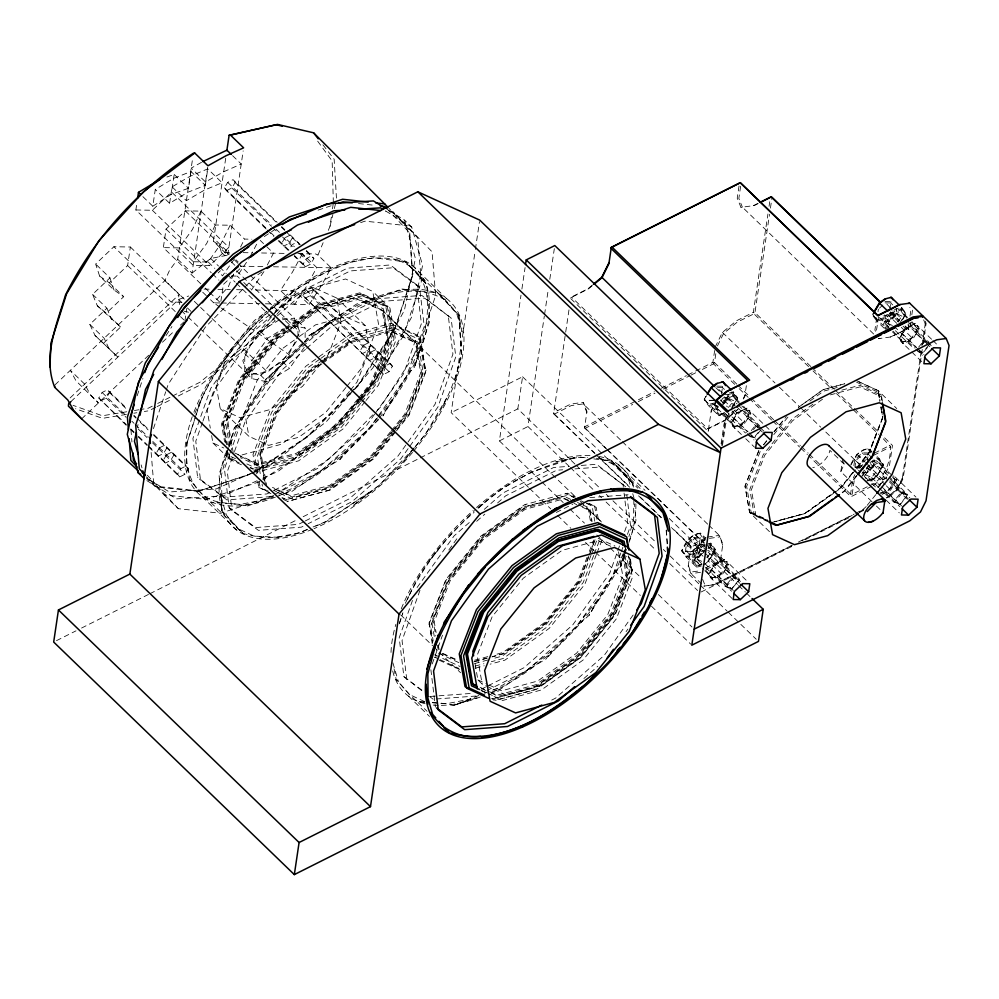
<?xml version="1.0" encoding="UTF-8"?>
<svg xmlns="http://www.w3.org/2000/svg" width="999" height="999" viewBox="0 0 999 999"><rect width="100%" height="100%" fill="white"/><g stroke="black" fill="none" stroke-linecap="round" stroke-linejoin="round"><path stroke-width="0.75" stroke-dasharray="5 3.75" d="M304.245 347.39L289.498 368.419L267.445 381.88L251.873 378.633L244.718 371.703L244.755 353.658L260.364 331.381L279.832 319.518M251.873 378.633L251.91 360.577L267.532 338.311L283.092 328.808M297.964 336.226L297.989 321.178L282.417 317.932L289.585 324.85L305.157 328.097L305.132 341.633M195.667 416.308L186.925 443.144L186.613 463.474L189.86 479.97L203.247 495.279L242.944 533.354C264.111 539.785 287.35 538.761 307.517 529.445M187.2 441.321C184.815 460.651 187.537 481.993 203.247 495.279C216.134 505.382 232.28 501.81 246.778 506.318L273.139 496.216M633.94 499.425L633.391 520.104L628.908 536.55M705.394 539.86L691.046 547.077L690.446 545.579L671.49 527.26M328.296 230.369L330.02 226.261L331.481 216.071M332.517 208.779L333.142 204.42M99.65 276.161L109.378 282.854L127.622 265.547L130.37 247.015L113.898 246.728L95.642 264.036L99.65 276.161L113.973 289.997L123.701 296.703L106.306 313.199L97.328 305.794L92.582 294.368L109.965 277.884L95.642 264.036M166.908 177.023L174.176 174.438L171.566 192.033L228.871 247.39L209.64 265.634L193.169 265.334L135.864 209.965L136.95 202.635M142.882 196.628L152.797 206.219L155.282 189.46L173.451 178.446L190.984 171.516L205.307 185.364L187.762 192.295L169.605 203.297L155.282 189.46M169.605 203.297L172.053 186.838L190.147 176.236L207.755 168.893L222.078 182.742L204.47 190.085L186.376 200.674L172.053 186.838M200.799 283.816L163.337 247.615L166.071 229.083L185.302 210.851L200.949 211.126L215.272 224.975L230.182 225.237L244.505 239.086L251.823 239.211M54.895 384.965L164.91 280.619L169.73 269.917L177.697 259.24L192.72 157.83M152.797 206.219L171.054 194.493L188.499 188.274L190.984 171.516M184.927 320.916L186.751 308.566M177.697 259.24L192.02 273.089L207.692 167.295M205.307 185.364L207.755 168.893M192.02 273.089L210.702 258.479L227.722 255.145L213.399 241.308L226.149 155.257M220.854 301.436L223.376 284.453L242.595 266.221M227.722 255.145L243.169 150.899M528.409 487.275L451.173 412.649L475.149 250.911M475.374 249.375L479.495 221.641M540.809 480.931L499.388 440.896L520.991 295.18M521.903 289.048L525.087 267.57M574.9 464.023L517.819 408.866L522.577 376.773L451.173 412.649M569.255 466.458L527.947 426.548L544.318 316.109M544.555 314.573L548.189 290.035M549.787 279.295L554.333 248.626M594.967 453.696L553.596 413.723L569.305 307.729M605.731 448.364L584.54 427.884L586.975 411.501L583.254 402.335L570.729 404.071L553.771 412.587L553.596 413.723M687.811 374.937L712.886 362.337L714.922 348.626M739.035 186.001L737.225 198.202L740.958 207.355L742.382 207.155L874 334.353M685.364 551.623L686.425 544.455L693.855 537.412L700.224 537.524L699.075 545.229L692.407 551.548L685.364 551.623L692.407 551.548L698.426 557.355L703.034 553.446M736.812 384.14L714.497 362.587L715.858 353.446M740.646 186.239L738.835 198.439L742.382 207.155M592.469 284.99L587.812 288.861L570.854 297.377L570.679 298.514L708.191 431.406L711.338 410.202L714.572 403.658M715.521 403.409L715.147 405.981L718.006 406.031M693.855 537.412L700.336 544.517L706.043 544.63L700.024 538.811L694.317 538.711L687.649 545.029L686.7 551.448L692.719 557.255L694.055 557.08L694.904 551.398L700.799 545.816L704.582 545.891M721.503 393.956L722.639 386.251L716.283 386.138M721.091 443.793L724.05 423.801L729.582 412.624L730.843 413.574L735.289 409.89M721.54 405.894L727.422 400.312L728.471 393.344L728.271 394.63L724.487 394.568M721.665 445.404L726.673 411.663M722.464 445.579L725.661 424.051L730.843 413.574M732.08 598.476L710.252 577.385L711.438 569.368L719.767 561.463L726.897 561.6L747.639 581.63M741.408 434.54L732.679 426.098L733.865 418.082L742.195 410.189L749.325 410.314L770.054 430.357M715.147 347.103L722.402 332.43L736.388 320.829L753.346 312.312L767.931 213.998M769.068 206.318L769.742 201.711M810.863 366.571L754.957 312.562L769.53 214.248M770.441 208.104L772.04 197.352M705.394 568.081L720.441 560.514L722.876 544.13L719.33 535.414L709.29 525.711M743.468 399.026L744.779 396.366L746.59 384.178M710.252 577.385L717.382 577.509L725.711 569.617L726.897 561.6M732.679 426.098L739.809 426.236L748.139 418.331L749.325 410.314M871.977 501.723L840.833 471.64L842.706 459.078M853.87 465.634L854.719 459.902L862.149 452.859L868.518 452.972L867.369 460.676M867.244 486.763L852.184 494.33L850.574 494.08L852.834 478.846L854.907 474.65M876.722 317.744L874.912 329.932L876.435 333.678M878.009 311.75L878.383 309.19M852.184 494.33L854.445 479.083L855.756 476.436M876.523 330.182L878.783 314.935M879.432 317.545L883.453 321.416L884.789 321.241L885.626 315.572L887.599 313.711M889.797 309.39L890.946 301.686L884.577 301.573L891.058 308.691M867.407 472.614L861.026 472.702L867.407 472.614L873.301 467.033L874.337 460.064L874.15 461.351L869.093 461.263M885.626 315.572L884.402 314.997L883.453 321.416L889.834 321.341L895.728 315.746L896.765 308.791L896.565 310.077L891.52 309.977M921.715 361.588L900.973 341.546L902.159 333.529L910.489 325.624L917.631 325.761L931.817 339.473M883.341 438.836L890.621 446.803C890.371 462.699 884.565 479.845 868.606 486.076M879.894 338.461L878.458 338.661L891.22 336.9L908.178 328.384L908.865 323.776M910.002 316.084L910.913 309.927L909.852 307.317M905.119 326.336L909.552 330.232L910.688 322.515M911.837 314.81L912.524 310.177M879.982 492.844L885.688 492.957L894.005 485.052L895.204 477.035L892.344 476.985M900.973 341.546L908.116 341.67L916.433 333.778L917.631 325.761M887.037 497.852L897.027 489.572L902.209 479.095L921.315 350.312M922.052 345.304L925.411 322.64M922.252 349.475L903.108 478.646L897.577 489.822L886.925 498.663M923.163 343.319L926.135 323.326L923.863 317.744M584.54 427.884L584.715 426.735L654.382 391.745M734.727 384.365L713.486 363.836L714.497 362.587M708.191 431.406L708.603 428.658L725.561 420.142L738.049 409.203L724.725 420.242L707.767 428.771L571.69 297.265L570.829 297.552M808.603 366.621L753.945 313.811L754.957 312.562M724.45 389.473L722.452 387.537L722.639 386.251M700.024 538.811L700.224 537.524M892.756 304.907L890.746 302.972L890.946 301.686M872.339 458.129L868.318 454.258L868.518 452.972M856.48 468.731L869.142 453.047L882.666 418.094L881.83 411.126L882.841 416.958L869.142 452.347L856.742 467.719M225.712 442.982L222.902 423.389L239.635 380.132L274.613 336.763L284.615 329.583M264.173 480.544L260.065 453.521L276.049 412.237L309.39 370.916L319.505 363.648M359.315 399.612L372.652 383.092L388.636 341.795L383.504 308.853L357.58 296.865L318.057 307.555L290.597 327.285M355.007 389.061L358.266 385.751L395.017 328.946L412.737 275.412L409.565 230.257L388.973 208.316M396.441 430.856L409.066 415.197L425.799 371.94L420.417 337.525L418.593 335.714L391.408 323.276L350.1 334.478L317.133 358.142M414.822 447.402C437.325 420.492 454.807 388.661 461.501 353.996L458.853 315.347L437.849 292.969L405.769 261.963C355.969 246.403 307.405 279.208 270.567 309.253L295.979 289.385L324.488 273.039L349.525 262.487L373.763 257.742L405.769 261.963L426.76 284.34L429.695 321.166L414.485 367.12L408.541 373.102L391.221 400.836L382.942 415.896L408.541 373.102L420.704 345.866L414.485 367.12C426.373 332.53 443.868 273.464 394.642 259.216M432.242 643.793L429.17 622.702L445.904 579.457L480.881 536.088L524.65 504.645L567.432 493.256L575.574 497.027M491.608 698.388L495.829 700.349L536.575 689.335L580.357 657.879L615.334 614.522L632.067 571.266L630.294 557.592M705.818 396.278L704.183 399.675L708.628 405.794L718.943 415.759L719.967 415.584L715.784 409.84L714.497 409.64L704.183 399.675L706.555 395.704M706.63 544.28L710.826 543.144L715.284 549.263C712.012 557.479 706.33 566.383 696.515 567.045L692.07 560.926L704.969 539.298L700.524 533.179C690.759 533.841 685.002 542.732 681.755 550.961L686.213 557.08L696.515 567.045L697.539 566.858L693.356 561.113L692.07 560.926L681.755 550.961L688.885 539.023L694.904 534.702L700.524 533.179L705.681 538.161M711.338 410.202L711.163 411.338L715.309 402.959M731.181 423.139L736.85 412.812L747.052 408.104L750.823 413.274L744.779 423.376L734.939 428.321L731.181 423.139L737.225 413.037L747.052 408.104M708.753 574.425L714.422 564.085L724.625 559.378L728.396 564.56L722.352 574.662L712.512 579.595L708.753 574.425L714.797 564.323L724.625 559.378M740.621 404.732L736.313 400.574L736.5 399.438L732.729 394.255L722.889 399.2L730.406 406.581M728.396 564.56L726.785 564.31L713.885 551.86L714.073 550.711L710.301 545.541L707.841 546.778M732.367 407.604L737.712 397.989L733.254 391.87L727.647 393.381M744.779 396.366L744.954 395.229L742.881 399.425M720.441 560.514L720.616 559.378L708.353 547.527M705.744 567.582L725.187 586.363L731.368 589.198L739.322 580.107L739.46 579.195L711.388 552.06L707.679 550.362M899.487 338.586L905.156 328.246L915.359 323.539L919.117 328.721L913.086 338.823L903.246 343.756L899.487 338.586L905.519 328.484L915.359 323.539M906.767 318.094L901.036 309.702L891.195 314.635L885.164 324.737L888.173 328.883M888.635 473.526L882.192 467.295L882.367 466.158L878.608 460.976L868.768 465.921L862.736 476.024M902.896 319.318L906.006 313.424L901.56 307.305L895.953 308.828L889.922 313.162L890.771 314.086L884.09 325.287L886.588 328.721M871.103 480.881L876.76 476.81L883.578 464.71L879.132 458.591L872.951 452.609M902.209 479.095L902.384 477.959L896.865 489.123L886.2 497.964M879.445 488.236L893.481 501.81L900.349 504.545L907.766 494.63L889.41 476.898M727.422 400.312L724.5 396.853M895.728 315.746L891.807 311.326M873.301 467.033L870.379 463.573M137.375 427.547L138.024 424.5M330.02 226.261L332.904 214.448M334.353 208.529L336.163 201.149M455.082 379.083L461.788 352.172M164.91 280.619L179.233 294.468L178.334 298.501L179.745 304.495M624.013 554.482L620.754 566.445L614.81 572.427L597.489 600.162L589.21 615.209L575.948 626.848L551.248 651.223L524.625 672.027L498.401 690.596L491.083 693.019M624.425 552.984L625.649 548.501M228.833 446.615L234.216 428.196L257.492 394.48L279.021 367.794L303.733 343.419M624.075 555.107L620.754 566.445L624.562 554.957M137.15 395.779L142.907 378.421M186.925 443.144L194.53 420.167M195.005 418.731C205.869 376.186 236.226 341.958 267.208 312.312M413.024 273.589L395.117 327.66L358.004 385.04L351.548 391.583M399.363 623.801L402.697 613.748M408.391 596.528L407.442 599.4C421.79 564.797 447.639 536.076 474.537 510.589M625.037 553.521L626.46 549.213M629.308 540.596L635.963 520.491L634.502 503.958M153.459 428.633L165.734 391.745M166.221 390.272L168.182 384.365L205.307 327.185L255.781 276.061L262.15 271.84M196.166 414.847L202.135 397.19M399.438 623.001L402.922 612.699M202.435 422.565L195.779 441.221L200.487 480.082L226.885 499.887L269.767 496.703L272.515 495.329M202.947 421.128L213.699 390.984L250.699 339.323L276.236 316.883M229.545 454.545L224.425 468.906L229.133 507.767L232.005 510.539L258.404 530.344L301.286 527.16L306.78 524.4M230.057 453.109L242.345 418.668L279.345 367.008L328.097 324.163L378.946 298.614L421.815 295.429L451.086 318.007L455.794 356.868L437.874 407.105L408.991 447.427M232.417 457.317L227.297 471.665L232.005 510.539M234.465 451.573L245.217 421.441L282.218 369.767L305.432 349.363M412.487 600.461L399.188 637.774L403.896 676.648L423.551 692.02M419.967 590.309L402.048 640.546L406.755 679.407M432.23 663.923L442.47 635.214M619.492 545.941L609.765 573.214L572.764 624.875L524 667.719L486.913 686.363M624.612 531.58L627.684 522.976L624.063 493.069M620.816 553.009L612.624 575.973L575.624 627.634L526.873 670.491L487.025 690.509M621.328 551.573L622.864 547.277M627.472 534.353L630.544 525.736L626.56 492.857M227.472 450.911L219.006 474.15L221.94 510.976L242.944 533.354L237.625 528.496L226.398 515.109L220.991 496.703L221.94 510.976L221.578 474.537L227.997 449.45L240.172 422.215L257.492 394.48L265.759 379.42L302.61 344.48M222.627 425.212L239.635 381.218L275.212 337.125L285.102 330.007M259.777 455.344L276.049 413.324L309.99 371.266L321.228 363.199M388.923 339.972L372.652 381.993L361.026 396.416M426.086 370.117L409.066 414.11L373.489 458.204L328.971 490.184L287.537 501.386L282.105 498.876M428.896 624.537L445.904 580.544L481.481 536.451L525.986 504.47M588.461 556.68L578.933 581.306L544.992 623.376L502.534 653.858L492.295 656.63M589.023 555.232L595.192 539.298L589.398 555.357M588.848 556.78L578.933 582.405L545.579 623.726L503.871 653.683L491.933 656.917M590.996 555.344L580.956 581.293L545.978 624.662L502.21 656.106L492.02 658.865M591.558 553.896L597.689 538.036M593.681 555.456L583.254 582.417L547.677 626.523L503.159 658.503L491.321 661.7M594.23 554.033L600.262 538.436M632.342 569.442L615.334 613.423L579.757 657.529L535.239 689.51L493.806 700.711M758.728 450.799L745.029 486.188L749.587 512.412L770.079 521.89M760.164 451.486L746.64 486.438L751.148 512.312L754.27 515.322L767.744 521.578M587.1 557.192L577.647 581.518L544.33 622.727L502.722 652.584L493.793 655.007M589.31 551.46L593.756 540.009M596.44 554.37L584.79 584.365L549.25 628.321L504.882 660.164L490.122 664.16M596.99 552.947L601.985 540.097L601.46 537.112M758.853 450.586L745.029 486.188L749.675 512.524L772.589 534.665M882.841 416.958L869.018 452.559L856.63 467.882M265.422 303.783L309.178 304.57L321.054 286.214L331.144 267.807L317.969 255.07L323.127 242.72M233.679 274.051L228.334 286.788L213.736 302.859L209.328 298.601M442.919 406.331L446.578 398.126L425.586 434.053L415.022 446.903M840.833 471.64L844.18 464.148L843.443 461.613M194.842 413.511C212.275 371.153 241.483 333.966 276.661 304.807M405.357 603.309C421.491 568.818 444.917 537.012 474.088 512.35M623.326 553.359L614.81 572.427L589.21 615.209M623.938 551.997L625.761 547.914M200.949 211.126L192.42 229.545L178.971 247.889L163.337 247.615M215.272 224.975L206.731 243.394L193.294 261.738L178.971 247.889M200.237 328.696L248.464 374.75L267.545 372.115L288.861 354.445L299.912 332.093L294.243 318.144L239.073 264.398M717.444 345.941L723.663 333.379L736.987 322.327L753.945 313.811M857.666 469.068L859.739 464.872L866.408 459.353M859.702 468.469L863.311 463.911M230.182 225.237L221.004 243.644L208.204 262L193.294 261.738M240.572 246.978L244.505 239.086M250.287 256.431L257.779 241.97M267.332 265.01L273.464 253.184L264.648 244.668M126.224 425.299L98.814 397.977L102.11 392.47L107.467 389.772L127.298 408.941M266.134 229.021L226.461 190.684L224.4 187.862L227.697 182.355L233.054 179.658L277.123 222.253M100.874 400.811L106.231 398.114L109.528 392.595L107.467 389.772M226.461 190.684L231.818 187.999L235.115 182.48L233.054 179.658M284.99 237.725L281.693 243.232L283.753 246.054L289.111 243.369L292.407 237.849L290.347 235.027L284.99 237.725L294.355 246.765M179.658 476.935L177.597 474.113L180.894 468.593L186.251 465.909L188.312 468.731L185.015 474.25L179.658 476.935L148.252 446.59M305.244 266.82L303.184 263.998L306.481 258.479L311.838 255.794L313.898 258.616L310.602 264.136L305.244 266.82L294.23 256.169M302.884 295.454L306.181 289.935L311.538 287.25L390.322 363.386L392.382 366.208L389.086 371.715L383.728 374.413L302.884 295.454L383.728 374.413M304.945 298.276L310.302 295.592L313.599 290.072L311.538 287.25M381.668 371.591L384.965 366.071L390.322 363.386M716.87 405.669L714.497 409.64L718.943 415.759L725.224 414.16M715.784 409.84L718.019 406.106M720.991 401.136L722.477 398.638L728.121 394.58L733.391 393.156L737.562 398.901M724.437 412.974L720.616 414.473L716.857 409.303L718.368 406.78M722.389 402.984L723.963 400.349L732.891 395.866L732.729 394.255M731.967 407.018L736.5 399.438M730.581 409.915L737.712 397.989L731.518 392.008M681.905 550.049L686.076 555.781L691.333 554.358L696.99 550.299L703.683 539.098L699.5 533.366M693.356 561.113L700.049 549.925L705.694 545.854M702.022 564.248L698.189 565.759L694.43 560.576L700.474 550.474L706.618 547.39M706.643 549.075L701.535 551.635L696.041 560.826L703.758 569.68M714.073 550.711L708.029 560.814L722.352 574.662M890.159 312.737L882.804 325.087L887.249 331.206M899.512 323.713L904.794 314.872M902.047 320.055L906.006 313.424L899.824 307.442M850.948 464.248C854.37 456.718 859.889 449.225 868.818 448.626L871.915 451.61M850.848 465.072L857.179 454.47L863.211 450.137L868.818 448.626L871.49 452.297M861.962 473.713L863.536 471.066M861.662 476.56L868.343 465.359L874 461.301L879.27 459.877L883.441 465.621M866.058 478.621L864.347 476.261L869.842 467.07L878.77 462.587L878.608 460.976M866.495 481.193L876.335 476.261L882.367 466.158M878.571 487.337L883.091 479.757L886.787 477.909M882.055 494.418L890.658 490.097L896.69 479.995L893.68 475.861M166.071 335.539L171.915 326.511M304.57 342.145L308.741 335.814L356.581 304.046L383.903 295.716L401.923 288.998L437.849 292.969L445.467 300.05L458.853 315.347L462.087 331.843L456.693 313.436L437.849 292.969M278.684 493.956L291.171 488.873L339.96 459.503L344.98 451.898L378.521 419.767M484.565 693.269L497.452 688.199L546.228 658.828L551.248 651.223M231.318 275.999L237.175 276.099L249.6 257.742M263.923 271.591L251.498 289.947L293.706 290.697L296.004 291.833L309.178 304.57M234.478 258.729L222.527 275.836L219.231 272.652M244.718 371.703L260.289 374.95L282.342 361.501L297.952 339.223M374.613 414.21L366.496 425.549L317.744 468.394L271.029 491.87M375.512 412.949L403.496 373.888L421.416 323.651L416.708 284.777L390.297 264.972L347.427 268.157L296.591 293.706L274.538 313.087M408.091 448.688L400.874 458.766L352.123 501.623L308.154 523.713M417.095 587.537L454.108 535.876L471.516 520.566M448.838 549.987L456.955 538.648M633.154 614.997L604.283 655.319L555.519 698.164L548.651 701.623M626.086 631.63L627.896 629.108M413.973 448.027L379.358 485.127L352.734 505.931L379.358 485.127L404.058 460.751L414.11 448.052M360.052 397.614L338.723 424.051L296.266 454.545M358.366 400.799L339.31 424.413L297.602 454.37L256.755 465.234L240.372 457.667M359.141 401.236L339.71 425.337L295.941 456.78L255.195 467.807L246.753 463.898M360.115 400.037L374.687 381.968L391.421 338.711L385.851 306.668L359.141 294.293L318.394 305.319L285.864 328.683M360.639 403.359L341.408 427.197L296.89 459.178L255.457 470.379L250.025 467.869M361.601 402.16L376.985 383.092L393.993 339.111L388.336 306.506L361.163 293.931L359.141 294.293M377.51 417.819L369.68 427.522L339.96 459.503M378.496 416.608L391.221 400.836M390.447 431.805L371.391 455.419L329.682 485.377L290.859 495.879L272.465 487.375M391.408 430.619L404.745 414.098L420.729 372.802L415.397 342.22L383.316 311.213L357.842 299.45L319.018 309.952L292.482 329.008M392.495 433.241L373.089 457.267L330.644 487.762L291.134 498.451L273.389 490.247M393.456 432.03L407.03 415.209L423.301 373.189L417.882 342.07L391.958 330.095L389.922 330.457L415.397 342.22M395.467 432.055L374.088 458.553L330.307 490.01L287.537 501.386M404.058 460.751L413.848 448.613M597.489 600.162L575.948 626.848L546.228 658.828M763.498 444.88L768.268 438.973M773.988 431.88L786.388 416.521M773.8 434.59L788.398 416.496M852.934 472.44L840.534 487.812L836.837 490.472M855.506 469.93L840.908 488.036L834.602 492.557M856.755 475.337L844.093 491.033L840.309 493.756M856.967 475.761L844.467 491.258L840.733 493.943M320.779 363.761L302.535 386.313L270.192 409.528L240.072 417.694L220.242 408.628L216.034 384.752L228.571 352.46L254.495 320.417L266.933 311.488M321.74 362.575L328.459 354.27L340.996 321.978L336.788 298.102L316.958 289.036L286.838 297.202L268.182 310.602M345.966 387.437L325.799 412.387L281.418 444.23L240.11 455.432L234.678 452.947M346.928 386.251L361.338 368.431L378.521 324.163L372.752 291.421L345.567 278.983L304.258 290.185L275.1 311.114M349.425 391.446L331.193 413.998L298.838 437.212L268.719 445.379L248.888 436.313L220.242 408.628M350.387 390.259L357.105 381.955L369.642 349.662L365.434 325.786L336.788 298.102M357.654 399.163L338.049 423.401L296.466 453.259L257.73 463.761L237.912 454.695M358.641 397.952L371.378 382.192L387.5 340.684L382.08 310.002L356.593 298.339L317.869 308.841L288.873 329.645M361.251 400.087L340.11 426.223L295.741 458.066L254.433 469.28L250.362 467.407M362.212 398.901L375.661 382.267L392.844 337.999L387.075 305.257L372.752 291.421M365.072 401.673L342.982 428.996L298.614 460.839L257.305 472.04L253.222 470.179M366.034 400.487L378.534 385.04L395.716 340.771L389.947 308.029L388.336 306.506M391.808 431.73L371.628 456.68L327.26 488.523L285.951 499.725L281.868 497.864M392.769 430.544L407.18 412.724L424.363 368.456L418.593 335.714M394.006 429.957L372.44 456.618L330.831 486.476L292.108 496.978L272.277 487.912M394.98 428.746L405.756 415.409L421.878 373.913L416.458 343.219L390.984 331.556L352.247 342.07L323.251 362.874M723.126 403.509L727.622 397.952L733.815 400.786L737.05 403.908M728.421 407.455L733.815 400.786M751.211 430.644L755.706 425.087L761.887 427.909M753.446 429.657L756.181 426.273L755.706 425.087L736.263 406.293M758.291 432.355L753.795 437.912L748.85 435.651M751.635 435.826L754.47 437.824L761.75 428.821M763.623 444.692L767.432 439.972M774.1 431.73L784.577 418.768M701.423 563.411L697.115 559.24L704.307 550.337M889.997 325.487L887.836 323.401L895.928 313.386L902.122 316.221L904.282 318.306M706.892 557.617L711.388 552.06M897.626 321.778L902.122 316.221M918.605 347.19L924 340.522L930.194 343.356L922.102 353.359L918.393 351.66M697.115 559.24L703.296 562.062L731.368 589.198L739.46 579.195L733.278 576.361L725.187 586.363L726.473 586.563L733.753 577.559L733.278 576.361L706.281 550.274M921.752 345.092L924.487 341.72L924 340.522L907.804 324.875M917.781 349.188L922.764 353.271L930.057 344.268M852.821 472.589L840.434 487.899L836.737 490.546M878.371 487.2L865.409 474.675L873.501 464.672L879.694 467.507L888.336 475.849M865.409 474.675L871.603 477.51L879.694 467.507M866.208 506.518L859.664 512.699M867.169 505.344L875.736 494.73M884.552 490.034L899.674 504.632L907.766 494.63L901.573 491.795L893.481 501.81L894.767 501.998L902.06 492.994L887.537 478.234M223.114 361.263L233.679 348.426M429.37 560.589L439.935 547.752M275.799 315.597L252.572 342.932L201.199 384.453L177.772 396.228M276.81 314.41L296.004 291.833M293.706 290.697L250.737 341.208L199.937 382.242L172.69 395.929M352.722 391.171L326.273 421.74L271.129 464.348L216.021 488.998L169.318 491.958L145.954 477.559M353.746 389.997L373.064 367.657L404.37 310.364L415.422 258.554L404.545 220.13L387.674 209.728M218.169 272.914L220.354 270.704M350.474 392.682L307.442 436.338L252.447 472.852M350.649 393.481L308.216 436.538L252.51 473.526L197.827 491.408L155.557 486.75L146.453 478.396M360.676 398.826L315.584 444.505L260.764 480.881M361.75 397.739L366.046 393.394L403.171 336.201L421.328 281.618L417.732 237.949L392.957 211.863L385.414 211.051M372.852 414.847L329.907 458.354L277.635 493.031M377.147 410.502L380.369 407.23L417.495 350.05L435.651 295.454L432.055 251.798L392.957 211.863M234.216 428.196L240.172 422.215M135.864 209.965L152.347 210.265L171.566 192.033M95.005 335.427L117.87 357.08L95.005 335.427L89.823 324.413L106.905 308.216L92.582 294.368M103.546 343.244L120.629 327.035L106.306 313.199M70.13 397.939L179.233 294.468M70.879 401.648L178.646 299.45L188.761 295.991M81.618 418.893L149.101 354.895M162.45 342.232L174.975 330.357M180.432 325.174L183.804 321.978M723.076 403.971L727.509 399.762M879.495 308.142L882.829 304.982M895.816 315.209L889.16 321.528L883.141 315.709M691.733 551.735L699.163 544.692L705.082 551.048L698.426 557.355L692.719 557.255L693.668 550.836L700.336 544.517L700.799 545.816M854.932 467.082L860.027 467.17L862.149 465.159M873.388 466.483L866.732 472.802L863.723 469.892M879.744 484.802L884.939 479.87M478.509 508.241C505.294 481.805 539.947 466.283 576.098 457.317L587.487 457.592M273.376 314.111L247.839 336.551L210.839 388.211L192.919 438.449L197.627 477.322L200.487 480.082M277.397 315.859L299.45 296.478L350.299 270.929L393.169 267.744L419.568 287.55L424.275 326.423L406.356 376.648L369.368 428.309L320.617 471.166L273.888 494.642M265.759 379.42L279.021 367.794M306.593 348.351L330.969 326.923L381.805 301.386L424.675 298.189L451.086 318.007M484.278 509.353L502.859 493.031L553.696 467.482L569.005 466.346M476.698 521.303L484.815 514.16M497.589 502.947L505.719 495.804L556.555 470.254L562.687 469.792M583.916 678.496L597.852 666.258M591.982 285.989L588.648 288.748L571.69 297.265M873.313 485.514L883.978 476.673L889.497 465.497L892.469 445.442L880.169 433.554M304.945 342.47L330.357 322.615L308.741 335.814C347.627 312.962 398.801 273.326 445.467 300.05M344.98 451.898L318.356 472.714L292.133 491.271L279.183 495.217M482.917 504.133L476.835 508.628L502.235 488.723L530.744 472.377L576.098 457.317L555.781 461.813L580.032 457.067L587.649 458.066M286.338 329.121L319.73 305.145L361.163 293.931M285.602 330.869L275.612 338.049L241.671 380.107L225.399 422.127L230.569 451.76M291.209 329.92L277.31 339.91L243.968 381.231L227.984 422.515L233.304 453.096M319.668 359.24L307.305 368.119L271.728 412.225L254.708 456.218L257.792 473.988M320.904 358.354L351.823 336.139L393.256 324.937L420.417 337.525M322.752 360.102L308.991 369.98L274.013 413.349L257.28 456.605L260.727 476.448M324.001 359.203L352.772 338.536L393.519 327.522L420.229 339.885L425.799 371.94M324.563 360.015L351.099 340.959L391.958 330.095M322.477 362.3L352.435 340.784M896.827 323.364L888.573 315.397L882.542 319.717L876.935 321.241L872.489 315.122L882.804 325.087L884.09 325.287M890.771 314.086L896.428 310.027L901.697 308.604L905.868 314.335M798.451 407.355L823.126 389.635L844.779 383.753L823.126 389.635L798.513 407.292M809.852 401.086L823.725 391.121L837.174 387.487M812.986 404.158L791.508 419.58L763.273 454.607L749.787 489.485L754.27 515.322M822.489 399.25L792.569 420.741L764.697 455.319L751.398 489.722L755.818 515.222L767.781 520.779M688.586 538.848L699.2 548.988L705.219 544.667M702.996 556.206L697.839 551.223L691.82 555.556L686.213 557.08L686.076 555.781M869.904 462.699L873.526 460.102L879.132 458.591L879.27 459.877M833.341 493.469L805.581 513.399L774.213 521.89M870.429 480.969L876.46 476.635L883.578 464.71L873.263 454.745M270.03 314.76L259.89 322.028L224.338 365.984L207.155 410.252L210.302 428.121M284.353 328.596L274.213 335.876L238.661 379.832L221.478 424.1L224.625 441.958M285.627 327.684L318.581 304.033L359.89 292.819L387.075 305.257M287.612 330.557L276.273 338.698L242.944 379.907L226.835 421.416L231.706 449.038M287.225 331.356L277.073 338.636L241.533 382.592L224.338 426.873L227.485 444.73M288.486 330.457L321.441 306.793L362.762 295.592L389.947 308.029M294.343 340.072L283.142 348.102L257.218 380.144L244.68 412.437L248.888 436.313M299.313 336.501L315.484 324.887L345.617 316.72L365.434 325.786M315.871 359.041L305.731 366.321L270.18 410.277L252.997 454.557L256.406 473.901M321.99 363.786L310.639 371.928L277.322 413.124L261.214 454.632L266.621 485.327M264.285 236.563L274.65 229.683M201.498 162.338L191.196 168.119L205.519 181.955L223.551 171.84L241.221 164.023L232.417 155.507M152.248 406.193L148.164 408.254L140.522 409.503M157.705 403.459L171.328 396.615M155.719 407.305L148.826 410.764L144.343 411.501M157.093 406.618L172.253 399.001M753.471 205.632L757.379 203.659M758.216 203.546L754.307 205.519L740.958 207.355M269.655 492.557L266.908 493.943L224.026 497.127L197.627 477.322M56.481 640.659L75.986 630.856M81.568 628.046L148.464 594.442M149.862 593.743L297.602 519.505M303.172 516.708L418.868 458.591M420.254 457.879L517.819 408.866M303.908 521.628L298.414 524.388L255.544 527.572L229.133 507.767M305.282 520.941L349.263 498.851L398.014 455.994L435.002 404.333L452.922 354.096L448.214 315.234M499.388 440.896L527.947 426.548M553.621 413.561L554.37 414.086L571.328 405.557L583.254 403.921L621.178 440.559M661.338 388.236L686.425 375.636M584.577 427.709L585.314 428.234L632.679 404.433M638.261 401.635L654.969 393.231M663.336 389.036L689.809 375.736M691.196 375.037L696.765 372.24M702.347 369.443L713.486 363.836M720.616 414.473L724.312 412.624M890.384 337.013L908.178 328.384M556.343 512.437L572.839 504.145M706.106 537.712L690.446 545.579L691.046 547.077M874.375 453.171L890.022 445.304M873.663 455.319L890.621 446.803M707.916 548.426L710.464 547.152L710.301 545.541M698.189 565.759L701.885 563.911M867.769 480.969L876.697 476.486L885.289 484.79M886.55 477.609L882.729 479.532L877.234 488.723L864.347 476.261M706.093 569.53L722.826 561.113L708.291 547.077M871.915 486.213L850.998 496.715L808.516 455.669M481.418 689.123L485.539 687.05M880.656 493.431L889.585 488.948L895.079 479.757L891.657 475.049L878.77 462.587L882.192 467.295M791.445 545.579L713.411 584.79L703.87 586.101L714.235 584.677L792.282 545.466M798.413 542.082L854.157 514.073M855.544 513.374L863.91 509.165M802.035 540.571L852.197 515.359M859.165 511.863L864.747 509.065M701.223 591.957L792.694 546.003M805.157 539.735L849.5 517.457M859.202 512.587L864.747 509.802M257.093 480.756L223.177 495.929L176.473 498.888L146.628 480.482M262.737 478.221L278.284 471.266L333.441 428.658L380.232 374.575L411.526 317.295L422.589 265.472L411.7 227.048L404.545 220.13M307.53 529.308L299.188 532.829L274.937 537.574M313.087 526.96L324.213 522.277L372.04 490.509L325.549 522.102L313.062 527.185M478.833 695.516L453.059 705.644L446.828 703.683L430.432 702.522L446.828 703.683L471.078 698.925L453.059 705.644L479.383 696.902M318.069 210.115L334.203 204.758M360.639 222.627L365.072 221.154L407.28 225.712M197.827 491.408L251.174 473.701M259.49 481.73L206.293 499.413L164.073 494.867L147.552 477.472M273.813 495.566L220.617 513.261L178.396 508.703L164.073 494.867M273.439 496.978L264.81 499.612L240.559 504.358L210.851 502.347L219.693 502.884M860.027 467.17L860.713 466.983L853.658 467.057M771.54 522.514L804.757 513.511L835.514 491.433L804.757 513.511L774.35 521.728M487.824 656.618L474.425 660.252L477.884 679.919L482.18 684.065L505.969 694.942L542.12 685.139L580.943 657.28L612.037 618.818L627.085 580.082L622.302 552.934M475.374 668.169L484.228 665.771M492.22 699.05L533.528 687.849L577.897 656.006L613.436 612.05L630.631 567.782L628.533 555.869L632.429 577.385L616.321 618.905L582.991 660.102L541.396 689.959L502.672 700.461L491.346 695.279M872.626 314.21L876.797 319.955L882.067 318.519L887.724 314.46L888.573 315.397M704.332 398.763L708.503 404.508L713.761 403.084M714.248 404.283L708.628 405.794L708.503 404.508M841.832 390.134L859.777 385.277L881.343 395.292L882.392 401.373M830.419 394.867L859.952 386.888L881.23 396.778L882.267 402.784M707.017 545.504L710.963 544.43L715.134 550.174M474.725 661.388L486.438 658.216M474.013 661.763L490.434 657.317M474.55 663.586L490.559 659.253M475.049 666.108L483.928 663.698M567.432 493.256L565.409 493.618L573.838 497.527M256.755 465.234L258.778 464.872L240.384 456.368M126.773 411.763L102.335 415.771L73.027 405.344M134.415 410.502L138.998 409.752M126.398 414.435L102.485 418.344L75.524 408.703M133.878 413.211L136.863 412.724M282.492 319.767L294.243 318.144M707.404 537.062L719.33 535.414L722.702 545.279M709.427 538.361L719.33 536.987M688.311 565.521L690.971 572.065L699.912 570.829M700.511 572.327L690.971 573.638L688.136 566.67L691.108 546.603L672.102 528.246M707.767 428.771L708.603 428.658M714.834 400.262L707.791 400.337L714.16 400.449M716.483 405.806L715.147 405.981L709.128 400.162M581.256 465.434L596.565 464.298L625.836 486.875L599.437 467.07L574.937 468.893M589.797 497.602L628.084 494.755M430.294 696.453L473.164 693.269M436.213 698.988L476.024 696.028M213.399 241.308L219.218 245.055L221.378 252.248L232.205 252.447M243.019 252.635L252.297 252.809M261.576 252.972L286.301 253.421M297.852 253.621L315.672 253.946L317.969 255.07M240.322 266.184L264.96 266.621M273.489 266.77L331.144 267.807M204.046 289.098L211.776 289.235M217.957 289.348L230.319 289.573M236.513 289.673L244.243 289.822M885.039 302.872L890.746 302.972M181.681 302.285L171.191 302.098L113.898 246.728M219.892 302.972L213.736 302.859L220.105 307.23M221.428 302.997L259.915 303.684M884.789 321.241L889.834 321.341M722.452 387.537L716.745 387.425L722.752 393.244M868.318 454.258L862.612 454.145L855.956 460.464L855.007 466.883L860.014 471.728M694.055 557.08L699.113 557.167M278.871 537.325L254.071 536.101L237.625 528.496M424.488 702.122L417.12 701.673L409.515 694.605L396.128 679.308L393.469 665.809M424.55 702.185L417.12 701.673L427.085 711.3M596.428 458.229L612.025 461.288L633.029 483.653L633.316 487.949M358.504 203.546L375.549 205.419M199.7 491.058L157.854 486.438L147.215 475.112M593.743 458.878L612.025 461.288L643.006 491.221M919.117 328.721L917.507 328.471L911.063 322.252M885.164 324.737L886.762 324.987L888.923 327.06M750.823 413.274L749.213 413.037L741.695 405.769M716.857 409.303L718.468 409.54L731.355 422.003L734.777 426.71L734.939 428.321M896.69 479.995L895.079 479.757L892.931 477.684M703.683 539.098L704.969 539.298M694.43 560.576L696.041 560.826L701.41 566.008M184.116 311.188L188.536 312.237M401.923 288.998L408.141 290.959M924.487 341.72L928.658 343.631M917.194 350.724L922.764 353.271M859.065 381.868L878.196 390.621L896.752 408.554M902.06 492.994L907.629 495.541M748.9 435.277L754.47 437.824M749.675 512.524L770.167 521.89M733.753 577.559L739.322 580.107M726.473 586.563L732.042 589.11M211.613 435.564L212.924 442.994L223.801 447.977M481.381 688.536L485.639 690.484M491.296 693.069L498.376 696.303L537.1 685.801L578.696 655.956L612.025 614.747L628.134 573.239L624.35 551.748M481.431 690.746L489.935 694.63M887.836 323.401L892.794 325.662M854.719 459.902L861.975 466.283M756.181 426.273L760.364 428.184M894.767 501.998L900.349 504.545M686.425 544.455L694.904 551.398M574.462 497.402L569.018 494.917L527.709 506.118L483.341 537.962L447.802 581.918L430.606 626.198L433.229 641.071M586.7 502.997L596.216 507.355L598.576 520.741M568.531 500.249L562.874 497.664L524.138 508.166L482.529 538.024L449.213 579.233L433.104 620.729L435.801 636.076M578.446 504.795L588.349 509.328L590.521 521.603M598.151 538.324L614.934 545.991M610.839 546.316L598.239 540.546L562.1 550.362L523.264 578.221L492.17 616.67L477.135 655.419L482.18 684.065M212.924 442.994L227.248 456.843L236.763 461.188M226.998 450.399L228.284 457.804L230.107 459.602L242.345 465.209M257.717 481.343L258.766 487.287L268.281 491.645M442.757 653.371L458.329 660.489M439.098 660.177L462.212 670.741M477.884 679.919L487.674 684.39M489.073 685.039L501.673 690.796L537.812 680.993L576.648 653.121L607.742 614.672L622.789 575.923L618.531 551.798M856.43 380.619L878.283 390.734L880.057 400.924M856.593 382.23L878.158 392.207L881.343 395.292M751.148 512.312L767.319 519.792M600.899 458.541L617.345 466.146L633.029 483.653L612.025 461.288M589.16 503.321L596.216 507.355M580.869 500.786L585.089 502.734M586.488 503.384L592.12 505.993L594.767 521.253M570.666 499.35L563.836 496.191L524.325 506.893L481.868 537.375L447.939 579.445L431.668 621.453L434.515 637.749M577.484 502.497L581.58 504.395M582.941 505.019L589.772 508.179L592.095 521.515M568.344 500.736L564.098 498.776L525.274 509.278L483.566 539.235L450.224 580.556L434.24 621.84L436.113 632.542M574.013 503.346L576.835 504.657M582.504 507.267L589.572 510.539L601.748 522.302M235.502 458.691L228.471 455.432L227.947 452.385M228.284 457.804L239.161 462.837M268.481 491.258L262.849 488.648L262.063 484.078M282.53 497.764L289.56 501.023M258.766 487.287L271.241 493.843M442.407 653.733L457.979 660.926M458.928 662.662L437.1 652.572L436.575 649.612M434.74 654.757L460.052 666.47M438.636 659.015L434.553 657.13L436.376 658.928L435.589 654.47M439.985 659.64L459.003 668.443M480.157 687.349L488.648 691.271M490.059 691.932L497.14 695.204L535.963 684.69L577.672 654.732L611.013 613.411L626.997 572.127L623.801 553.783M481.019 690.209L486.488 692.732M487.849 693.356L497.402 697.777L536.913 687.087L579.37 656.593L613.311 614.535L629.57 572.514L626.723 556.218M424.587 701.573L409.515 694.605L396.128 679.308M856.892 454.295L865.434 462.437M876.76 476.81L866.145 466.67M708.453 561.376L715.284 549.263L707.03 541.296M385.751 211.051L411.7 227.048M905.519 328.484L903.009 326.173M883.091 479.757L868.768 465.921M737.225 413.037L734.702 410.739M714.797 564.323L706.905 556.818M221.378 308.104L288.861 354.445M753.346 312.312L754.095 312.837M712.886 362.337L713.636 362.862M882.704 475.724L888.273 480.819M861.013 465.821L821.815 428.234M722.402 332.43L774.974 382.954M403.896 676.648L423.089 691.046M429.558 696.515L433.154 699.213M97.328 305.794L120.629 327.035M189.86 479.97L192.02 481.88M422.315 280.22L426.76 284.34L405.769 261.963M181.169 310.489L186.776 315.846M187.899 316.908L199.113 327.622M932.904 340.522L938.361 345.804M907.641 317.545L901.198 311.313L901.036 309.702M911.937 321.69L917.507 328.471L912.012 337.674L903.084 342.145L903.246 343.756M908.603 322.49L929.107 342.307M910.489 325.624L931.23 345.666M895.928 313.386L902.409 319.655M916.433 333.778L925.174 342.22M926.26 343.269L930.631 347.49M890.546 311.863L899.487 320.504M905.082 325.911L909.552 330.232M890.609 312.325L899.537 320.954M898.713 322.028L891.195 314.635M901.273 327.285L913.086 338.823M902.159 333.529L916.358 347.24M917.444 348.289L923.988 354.62M894.03 326.223L916.707 348.139M908.116 341.67L914.659 348.002M915.746 349.063L922.302 355.382M895.391 330.706L913.748 348.439M893.218 331.218L903.084 342.145L892.344 331.768M884.152 328.209L876.935 321.241L876.797 319.955M811.975 367.657L834.34 389.26M835.451 390.347L879.058 432.48M813.061 370.929L832.03 389.26M836.488 393.569L852.11 408.666M853.221 409.74L878.87 434.528M895.204 477.035L915.933 497.077M890.246 479.021L909.889 498.002M868.631 459.965L862.149 452.859M873.501 464.672L886.463 477.197M894.005 485.052L908.203 498.763M889.347 481.855L897.027 489.572M897.577 489.822L907.404 499.313M886.363 485.826L890.658 490.097M779.432 387.275L799.512 406.668M800.624 407.754L820.703 427.147M881.917 486.913L901.56 505.894M871.603 477.51L880.244 485.851M885.688 492.957L899.874 506.668M886.188 500.212L899.287 512.862M844.18 464.148L829.857 450.312A14.61 7.318 -46 0 1 812.761 467.594M876.423 506.031L880.868 510.327M737.924 385.227L750.199 397.078M751.31 398.151L773.613 419.717M774.737 420.791L800.386 445.579M801.498 446.665L808.191 453.121M809.315 454.208L850.574 494.08M739.198 388.686L748.151 397.327M749.262 398.414L771.628 420.017M772.739 421.091L799.575 447.028M800.686 448.101L807.404 454.582M739.335 402.098L732.891 395.866L736.313 400.574M743.631 406.256L749.213 413.037L743.718 422.227L734.777 426.71L721.89 414.248L718.468 409.54M738.136 404.957L759.727 425.824M742.195 410.189L764.01 431.281M727.622 397.952L735.189 405.257M748.139 418.331L757.954 427.822M759.053 428.883L762.324 432.043M715.746 387.637L721.315 393.032M725.786 397.34L734.702 405.969M731.892 410.801L744.779 423.376M720.267 399.95L727.484 406.93M733.865 418.082L748.051 431.793M749.138 432.854L755.694 439.173M725.724 410.789L747.327 431.655M739.809 426.236L746.353 432.567M747.452 433.616L753.995 439.947M724.937 413.174L745.454 433.004M745.766 438.761L754.507 447.19M622.29 441.645L708.179 524.637M585.314 428.234L606.555 448.763M607.679 449.837L703.82 542.757M606.855 449.438L703.895 543.206M719.767 561.463L740.496 581.505M412.162 265.347L446.528 298.564M618.418 464.66L645.042 490.384M725.711 569.617L739.897 583.329M522.577 376.773L637.861 488.186M669.205 518.469L703.895 551.997M705.019 553.071L737.474 584.44M738.598 585.526L745.316 592.02M746.428 593.094L750.911 597.427M554.37 414.086L594.53 452.884M598.988 457.192L630.219 487.375M640.259 497.077L661.45 517.557M596.078 454.782L629.62 487.187M638.561 495.829L663.161 519.605M711.438 569.368L733.266 590.459M416.708 284.777L419.568 287.55M717.382 577.509L731.568 591.221M705.706 570.167L712.362 577.984L712.512 579.595M704.832 570.716L712.362 577.984L721.29 573.501L726.785 564.31L723.363 559.602L710.464 547.152L713.885 551.86M701.723 584.028L690.971 573.638L690.971 572.065M576.023 465.109L600.649 488.911M606.243 494.318L608.478 496.478M612.961 500.799L655.494 541.908M663.324 549.475L665.571 551.635M670.042 555.968L699.138 584.09M700.262 585.164L727.122 611.126M728.246 612.212L756.231 639.248M570.367 467.532L594.917 491.258M599.388 495.579L601.623 497.739M606.081 502.047L656.306 550.586M669.705 563.536L697.602 590.496M382.08 310.002L576.073 497.452M580.194 501.436L601.46 521.99M281.531 226.511L284.84 229.708M290.347 235.027L300.811 245.142M306.331 250.474L311.838 255.794M235.115 182.48L275.886 221.878M281.393 227.21L284.69 230.394M285.801 231.468L299.575 244.78L297.515 241.945L292.158 244.643L288.861 250.15L278.396 240.035M306.181 251.161L313.898 258.616M541.933 482.005L563.211 502.572M569.917 509.053L584.477 523.126M596.79 535.027L609.103 546.928M610.227 548.001L640.459 577.222M658.366 594.53L691.957 626.985M227.697 182.355L271.765 224.95M276.174 229.208L279.483 232.392M300.974 253.159L306.481 258.479M231.818 187.999L271.478 226.336M272.59 227.397L278.097 232.717M282.505 236.975L293.207 247.327M299.575 253.484L310.602 264.136M224.4 187.862L266.271 228.321M270.679 232.592L273.988 235.776M294.368 255.482L303.184 263.998M267.233 230.082L273.838 236.476M278.246 240.734L288.873 250.999M529.52 488.361L550.786 508.916M557.504 515.397L570.941 528.384M585.489 542.445L594.442 551.098M595.566 552.172L640.334 595.441M651.523 606.256L690.696 644.118M313.599 290.072L392.382 366.208M260.24 240.409L263.549 243.606M306.181 289.935L384.965 366.071M310.302 295.592L389.086 371.715M174.176 174.438L188.499 188.274M185.302 210.851L229.37 253.446M235.989 259.827L238.187 261.963M297.989 321.178L305.157 328.097M221.378 252.248L226.885 257.58M231.293 261.838L235.702 266.096M236.563 270.879L299.912 332.093M237.175 276.099L239.373 278.234M243.781 282.492L250.399 288.886M210.702 258.479L218.481 265.996M219.593 267.07L226.261 273.514M227.372 274.588L235.152 282.105M236.263 283.179L275.162 320.766L253.846 338.436L242.794 360.789L248.464 374.75M208.204 262L214.822 268.394M152.347 210.265L209.64 265.634M166.071 229.083L211.251 272.739M212.35 273.801L218.968 280.195M260.364 331.381L267.532 338.311M282.342 361.501L289.498 368.419M205.207 288.074L208.504 291.271M209.603 292.332L219.53 301.91M202.71 292.207L208.229 297.527M194.318 301.348L210.964 317.432M212.063 318.506L267.545 372.115M244.755 353.658L251.91 360.577M130.37 247.015L184.365 299.2M260.289 374.95L267.445 381.88M178.646 299.45L181.943 302.647M187.462 307.967L192.969 313.286M127.622 265.547L176.111 312.4M180.519 316.658L183.828 319.855M109.378 282.854L123.701 296.703M400.562 614.76L432.592 645.716M433.716 646.79L438.511 651.423L437.425 645.292M439.31 652.21L460.601 672.739M89.823 324.413L104.146 338.261L109.328 349.263M133.916 415.334L136.114 417.457M137.225 418.531L148.239 429.17M153.746 434.503L186.251 465.909M109.528 392.595L127.16 409.64M133.766 416.021L135.976 418.156M140.384 422.415L148.089 429.87M153.609 435.189L188.312 468.731M102.11 392.47L126.361 415.896M131.868 421.216L134.066 423.351M135.165 424.413L148.389 437.187M152.797 441.446L180.894 468.593M106.231 398.114L126.061 417.282M138.187 428.996L147.003 437.512M152.51 442.832L185.015 474.25M202.173 496.753L236.551 529.982M408.441 696.091L429.508 716.445M98.814 397.977L126.361 424.6M130.769 428.858L134.078 432.055M138.486 436.313L147.303 444.83M148.401 445.891L177.597 474.113M130.632 429.558L133.928 432.754M138.337 437.013L147.153 445.529M219.218 245.055L229.146 254.733M234.665 260.102L237.974 263.324M178.396 508.703L153.621 482.617L150.774 447.989M386.975 208.716L409.315 232.505L412.737 275.412M146.291 476.873L155.557 486.75M700.474 550.474L701.535 551.635M867.494 464.435L868.343 465.359M699.2 548.988L700.049 549.925M696.99 550.299L697.839 551.223M322.939 144.83L334.153 159.253L336.438 198.114M317.682 141.171L332.155 161.014L333.354 202.959M904.619 316.021L901.198 311.313L892.269 315.796L886.762 324.987L890.196 329.695M867.806 448.801L871.14 453.396M106.905 308.216L111.651 319.63M923.638 319.855L925.236 323.776M702.634 579.37L705.294 585.901M586.8 412.637L583.254 402.335M109.965 277.884L113.973 289.997M628.571 479.532L630.656 486.613M632.729 493.693L633.978 497.952M392.882 662.799L398.289 681.218M141.146 464.91L141.983 467.857M878.196 390.621L880.007 400.861M881.555 409.64L881.043 406.705L881.58 409.665M229.058 453.658L230.107 459.602M226.199 450.886L227.248 456.843M878.158 392.207L879.757 401.348M880.818 407.43L882.666 418.094M629.682 557.529L632.067 571.266M594.592 505.831L597.177 520.654M589.572 510.539L591.445 521.241M383.316 311.213L388.636 341.795M438.236 644.78L439.572 652.422M429.17 622.702L432.617 642.544M260.065 453.521L265.384 484.103M259.091 481.393L260.377 488.811M222.902 423.389L226.623 444.755M622.964 484.103L623.339 487.1M430.881 669.717L435.402 707.092M901.56 307.305L901.697 308.604M733.254 391.87L733.391 393.156M710.826 543.144L710.963 544.43M666.333 530.007L667.557 545.367M130.944 429.732L131.93 441.995M666.171 530.132L667.232 545.591M458.853 315.347L461.501 353.996M599.013 456.456A156.468 78.334 -46 0 1 633.953 488.961M635.876 503.796A156.468 78.334 -46 0 1 629.195 542.232M625.599 551.96A156.468 78.334 -46 0 1 490.134 692.881M480.257 697.015A156.468 78.334 -46 0 1 439.785 705.369M438.224 705.344A156.468 78.334 -46 0 1 432.155 704.932M425.099 703.708A156.468 78.334 -46 0 1 392.545 670.304M391.021 652.434A156.468 78.334 -46 0 1 395.816 624.4M401.261 608.791A156.468 78.334 -46 0 1 473.089 510.526M476.523 507.492A156.468 78.334 -46 0 1 591.708 455.544M270.242 308.179A156.468 78.334 -46 0 1 416.496 269.118A156.468 78.334 -46 0 1 379.158 418.019M378.184 419.18A156.468 78.334 -46 0 1 276.798 496.59M275.387 497.14A156.468 78.334 -46 0 1 192.42 416.233M193.918 412.2A156.468 78.334 -46 0 1 266.82 311.213M304.633 341.396A156.468 78.334 -46 0 1 450.874 302.335A156.468 78.334 -46 0 1 413.536 451.236M412.562 452.397A156.468 78.334 -46 0 1 313.998 528.646M312.587 529.233A156.468 78.334 -46 0 1 226.273 450.936M228.296 445.417A156.468 78.334 -46 0 1 303.446 342.432M302.422 253.709L292.457 272.103L280.457 290.459L294.78 304.308L306.793 285.951L316.745 267.545L302.422 253.709M159.415 447.839L156.119 453.346L158.179 456.168L163.536 453.484L166.821 447.964L164.773 445.142L159.415 447.839M166.571 454.757L163.274 460.277L165.335 463.099L170.692 460.402L173.988 454.895L171.928 452.06L166.571 454.757M363.474 345.304L360.177 350.824L362.237 353.646L367.595 350.949L370.891 345.442L368.831 342.62L363.474 345.304M370.641 352.235L367.345 357.742L369.405 360.564L374.762 357.879L378.059 352.36L375.999 349.538L370.641 352.235M84.678 384.14L70.355 370.304L76.024 380.844L98.414 402.959L90.347 394.68L84.678 384.14"/><path stroke-width="1.5" d="M138.499 471.091L81.618 418.893L73.701 410.477L67.882 400.075L54.708 387.337C42.47 356.318 56.693 324.75 65.534 294.967C94.505 237 139.336 188.661 193.406 153.222L194.743 153.034L207.929 165.772L225.924 155.794L243.631 147.827L230.444 135.09L229.108 135.277L226.835 150.649M49.95 366.97L50.912 343.169L66.621 293.669L98.951 240.659L143.581 191.671L194.743 153.034M54.708 387.337L54.808 386.151M417.832 191.796L658.478 424.338L720.366 452.647L479.72 220.105L417.832 191.796L239.31 281.481L158.391 381.543L129.858 574.088L58.441 609.964L53.684 642.057L294.33 874.6L758.466 641.408L763.224 609.315L752.035 598.501M137.612 198.239L138.474 192.37L159.653 179.608M294.33 874.6L299.088 842.507L58.441 609.964M299.088 842.507L370.492 806.63L399.038 614.085L479.957 514.023L658.478 424.338M525.536 264.51L526.223 259.902L554.782 245.554L726.673 411.663L913.748 317.67L923.288 316.346L946.215 338.499L949.05 345.467L926.023 500.799L920.491 511.975L909.839 520.804L694.193 629.145M922.577 317.232L922.577 315.659L909.677 303.197L899.312 304.62L878.783 314.935L877.172 314.697L740.346 182.667L611.313 247.352L608.878 263.736L601.972 277.697L594.205 284.141M526.223 259.902L721.028 448.151L691.82 645.192L763.224 609.315M748.626 591.758L749.812 583.741L742.682 583.616L734.352 591.508L733.166 599.525L740.296 599.662L748.626 591.758L740.983 584.378M771.053 440.484L772.239 432.467L765.109 432.33L756.78 440.234L755.594 448.251L762.724 448.376L771.053 440.484L763.411 433.104M916.932 507.205L918.118 499.188L910.988 499.05L902.659 506.955L901.473 514.972L908.603 515.097L916.932 507.205L909.29 499.825M939.36 355.919L940.546 347.902L933.403 347.777L925.086 355.669L923.9 363.698L931.031 363.823L939.36 355.919L931.717 348.539M611.313 247.352L611.138 248.489L747.215 379.982L747.04 381.131L726.51 391.446L716.52 399.725L715.222 402.347M870.853 504.595L876.61 500.487L881.418 499.025L884.952 499.912L882.966 513.336L883.091 512.475A14.61 7.318 -46 0 1 865.521 521.628A14.61 7.318 -46 0 1 870.853 504.595L876.135 502.559L884.739 501.336L884.952 499.912L829.095 445.979M611.288 247.515L740.346 182.667M760.826 202.235L771.29 196.828L772.04 197.352L880.481 302.148M136.401 432.117L134.44 441.258L138.212 454.557M139.972 415.347L145.504 389.435L153.696 374.438M486.588 736.325C535.689 727.634 576.773 695.366 610.327 660.064C637.449 628.945 660.926 592.819 668.056 551.498L667.807 548.426M661.35 578.409L667.769 553.321L667.344 547.14M438.411 634.615L427.847 673.863L428.072 696.64M134.278 404.458L129.97 417.482L130.345 422.077M144.818 372.627L147.69 363.948L158.554 347.165M151.498 434.528L150.025 438.961L150.399 443.481M426.86 669.118C435.964 638.811 452.122 611.75 468.581 585.027M482.305 611.563L466.333 652.846L471.665 683.428M885.251 422.589L872.339 456.006L857.729 474.125M649.188 605.644L652.235 598.813M593.643 284.028L601.798 277.26L609.053 262.587M161.9 359.428L176.798 332.155L186.975 320.392M640.409 618.743L631.868 633.378L623.214 643.88M641.97 616.083L644.293 612.087M649.737 602.772L652.06 598.776M707.304 393.793L711.013 387.575L716.67 383.504L722.939 381.905L731.193 389.872M707.354 394.38L711.313 387.749L717.332 383.416M874.113 311.725L879.307 303.009L884.964 298.951L891.245 297.34L899.5 305.319M873.276 313.798L879.607 303.197L885.638 298.863M177.76 317.47L184.44 307.143L200.762 290.584M512.499 538.948L509.989 542.744L477.547 573.913M443.931 622.539L463.748 593.818L485.289 567.12M636.763 609.964L641.271 603.658L659.19 553.421L654.482 514.56L630.481 496.553M607.13 658.091L613.448 649.275M630.606 625.337L644.143 606.43L662.05 556.193L657.342 517.32L630.943 497.514L588.074 500.711L537.237 526.248L488.486 569.093L451.473 620.754L433.554 670.991L438.274 709.864L464.672 729.67L507.542 726.485L558.379 700.948L574.637 686.663M610.327 660.064L619.467 648.526M486.126 606.843L488.024 604.482M489.935 602.122L498.501 591.495M507.08 580.869L508.991 578.508M510.889 576.148L515.659 570.242M857.929 474.562L872.339 456.68L885.638 422.277L882.267 402.784M876.697 493.556L891.932 474.712L905.756 439.098L901.123 412.762L879.257 402.772L846.041 411.788L810.364 437.387L781.78 472.727L767.956 508.341L772.589 534.665L794.455 544.667L827.671 535.651L858.428 513.586M202.235 302.759L223.589 278.072L238.299 266.708M595.067 674.325L585.626 684.44L578.321 689.834M617.107 650.711L620.254 647.34M867.257 511.588L876.135 502.559M230.145 260.764L234.503 256.356L248.751 246.89M443.456 624.537L446.428 621.54M70.879 401.648L68.631 403.783L68.431 406.168L81.618 418.893M480.956 570.279L509.989 542.744L536.613 521.94L556.593 507.804M728.508 411.588L716.683 400.174L727.347 391.333L749.662 380.119L612.15 247.24M736.688 406.743L740.234 403.796L913.036 316.97L922.577 315.659M577.11 690.796C542.457 718.768 496.665 746.241 450.599 733.029M250.562 257.243L278.746 235.464L291.458 229.77M518.181 568.431L527.035 562.075M532.08 558.441L540.934 552.085M545.991 548.451L551.048 544.83M832.729 499.2L808.74 516.446L775.823 525.337L769.093 522.202M835.251 497.39L839.048 494.667M839.485 494.842L809.577 516.333L777.097 525.112L769.118 521.403M282.43 224.525L290.197 219.368L306.331 214.011M267.245 268.456L311.875 238.848L354.72 224.6M522.627 530.481L563.786 505.769L601.248 490.909M202.785 161.613L226.898 150.175L231.306 154.433M759.989 202.347L771.29 196.828M900.149 304.52L877.834 315.721L740.321 182.842M791.008 380.082L793.793 378.683M804.932 373.077L807.729 371.678M814.697 368.181L821.665 364.672M828.633 361.176L835.601 357.679M842.569 354.17L853.708 348.576M856.505 347.177L867.644 341.571M870.429 340.172L881.58 334.565M884.365 333.167L895.516 327.572M898.301 326.173L913.635 318.469M721.028 448.151L936.675 339.81L946.215 338.499M541.783 705.069L504.682 723.713L461.8 726.897L436.6 707.991M308.416 222.19L333.853 210.801L344.755 210.115M338.611 203.297L343.007 201.835L352.31 202.859M571.465 500.749C594.343 492.357 618.443 488.361 642.644 492.207M593.943 536.401L557.804 546.203L518.968 574.063L487.874 612.524L472.827 651.261L473.626 655.794M557.367 540.284L596.191 529.782L621.665 541.545M230.444 135.09L277.472 124.4L313.599 132.817L387.949 207.218M229.108 135.277L276.298 124.738L282.292 126.236M868.206 522.352L873.376 521.241M890.234 297.527L891.245 297.34L893.031 299.787M721.927 382.08L722.939 381.905L725.611 385.577M915.121 318.256L918.106 317.857M908.253 303.396L909.677 303.197M481.206 736.9L485.139 736.65M358.766 209.228L380.557 207.854L383.154 209.453M480.494 736.425C460.089 738.96 441.408 729.295 430.432 712.374M380.894 210.564L350.736 207.317L297.54 225L241.458 262.225L190.984 313.336L153.858 370.529L135.702 425.112L139.298 468.781L145.492 475.299M368.256 202.098L342.595 199.263L289.248 216.97L232.979 254.333L182.417 305.632L145.292 363.012L127.397 417.082L128.384 429.47M375.799 202.934L384.852 203.933M380.207 205.944L384.852 206.456L386.975 208.716M614.21 489.085C634.665 488.861 653.958 497.29 665.109 514.66L668.356 531.168L662.949 512.762L649.35 497.977M610.676 489.11L614.41 490.284M639.909 559.153L614.422 547.489L575.699 558.004L534.103 587.849L500.786 629.045L484.665 670.566L490.084 701.261L515.571 712.911L554.295 702.409L595.891 672.564L629.208 631.356L645.329 589.847L639.909 559.153L627.022 546.69L601.535 535.039L562.812 545.541L521.216 575.387L487.899 616.595L471.778 658.104L477.185 688.811M477.135 686.6L472.889 684.652L467.482 653.958L483.591 612.437L516.92 571.241L558.516 541.396L597.24 530.881L622.727 542.544L623.264 545.604M624.862 535.039L597.664 522.602L556.356 533.803L511.988 565.646L476.448 609.602L459.253 653.883L465.022 686.613L469.105 688.486M473.076 684.09L475.911 685.389M479.657 689.572L471.466 685.789L466.046 654.67L482.305 612.662L516.246 570.604L558.703 540.109L598.214 529.42L624.138 541.396L625.174 547.327M484.577 695.142L469.118 687.974L463.548 655.931L480.282 612.674L515.259 569.305L559.04 537.862L599.787 526.848L626.498 539.21L628.084 548.376M488.374 698.201L466.633 688.136L460.976 655.544L477.997 611.55L513.573 567.444L558.079 535.464L599.512 524.263L626.685 536.85L629.008 550.174M879.307 303.009L887.861 311.164M711.013 387.575L720.591 396.715M385.077 208.129L373.389 200.924L326.685 203.883L271.591 228.546L216.433 271.154L169.643 325.224L138.337 382.517L127.285 434.34L138.162 472.764L144.306 478.696M138.162 472.764L140.759 474.363M881.418 499.025L884.739 501.336M443.893 727.821L449.213 732.679L446.103 729.258M646.291 494.318L651.723 499.363M771.265 196.99L880.569 302.622M924.487 357.492L931.031 363.823M902.06 508.778L908.603 515.097M864.547 520.729L807.954 466.034A14.61 7.318 -46 0 1 814.16 450.025A14.61 7.318 -46 0 1 829.095 445.979M714.622 386.563L601.798 277.26M756.181 442.058L762.724 448.376M733.753 593.331L740.296 599.662M239.31 281.481L479.957 514.023M138.474 192.37L140.684 194.505M158.391 381.543L399.038 614.085M129.858 574.088L370.492 806.63M136.588 463.773L133.391 460.377L132.78 452.722M137.025 467.008L130.857 460.427L129.121 438.761M142.183 472.49L144.231 474.675M435.764 717.856L432.667 714.435L427.26 696.028L427.834 704.595M438.873 721.278L443.007 725.836M313.599 132.817L318.269 138.824M142.82 470.816L144.493 476.735M882.929 404.42L885.813 421.141M426.136 684.215L427.472 701.098M665.484 519.268L665.109 514.66L665.434 519.305M522.614 726.96A156.468 78.334 -46 0 0 664.185 511.301A156.468 78.334 -46 0 0 456.618 602.534A156.468 78.334 -46 0 0 522.614 726.96"/></g></svg>
